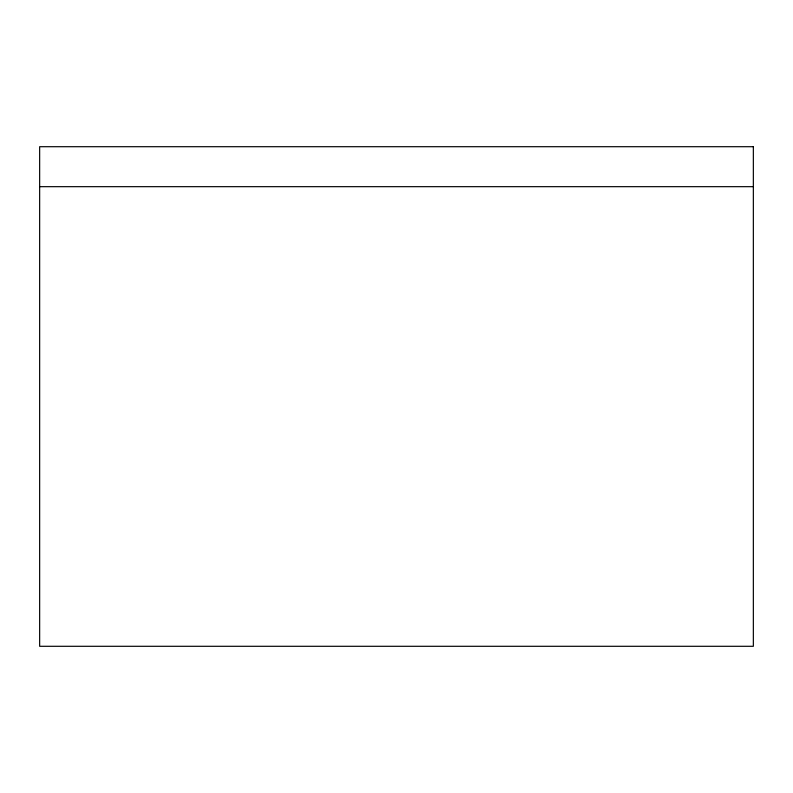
<?xml version="1.0" encoding="UTF-8"?>
<svg xmlns="http://www.w3.org/2000/svg" width="793" height="793" viewBox="0 0 793 793"><rect width="100%" height="100%" fill="white"/><g stroke="black" fill="none" stroke-linecap="round" stroke-linejoin="round"><path stroke-width="1.19" d="M39.65 186.672L753.35 186.672M753.35 146.705L39.65 146.705L39.65 646.295L753.35 646.295L753.35 146.705"/></g></svg>
